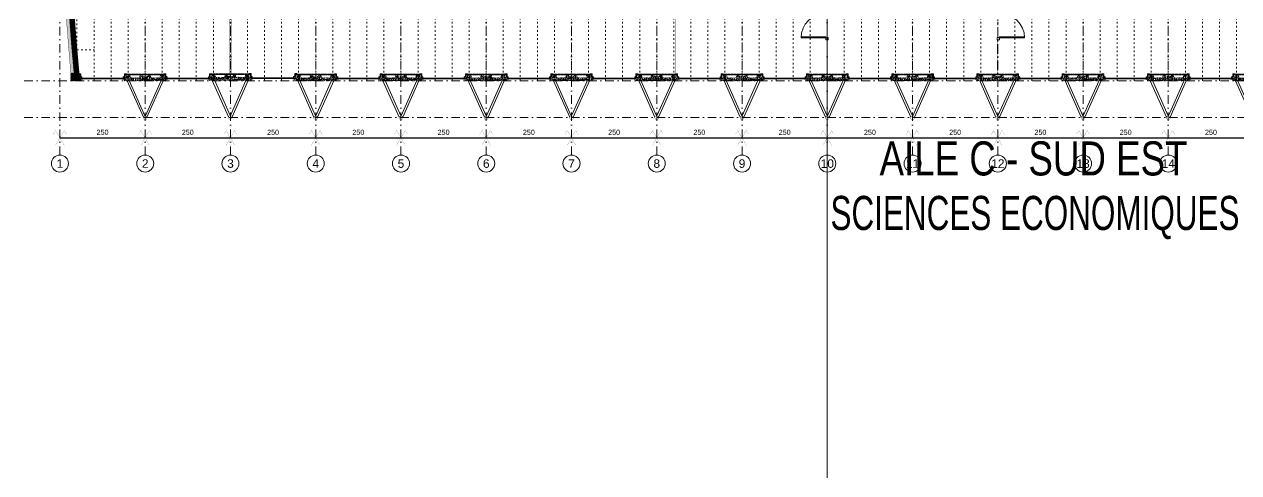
# Model space of a CAD drawing. Header units: millimetres. Extents: x 0 to 111176, y 95213 to 141729.
# Drawn here: x 50643 to 54204, y 105313 to 106629 of the extents above; entities that cross this region are included whole.
import ezdxf
from ezdxf.enums import TextEntityAlignment as Align

# ---------------------------------------------------------------- set-up
doc = ezdxf.new("R2010")
doc.units = ezdxf.units.MM
for name, pattern in [('ACAD_ISO03W100', [30, 12, -18]), ('CONTINU', [0]), ('TIRETPT2', [0.5, 0.25, -0.125, 0, -0.125])]:
    doc.linetypes.add(name, pattern=pattern)
doc.layers.get('Defpoints').update_dxf_attribs({"lineweight": 9})
doc.layers.add('CDP', color=7, linetype='Continuous', lineweight=9, true_color=0x364259)
doc.layers.add('STR_BOLLARD', color=7, linetype='Continuous', lineweight=9, true_color=0x1c1c1c)
doc.layers.add('Invisible', color=52, linetype='Continuous', lineweight=9, plot=False)
for name, color, linetype, lineweight in [('MEN_Ext', 115, 'Continuous', 9), ('MEN_Int_PCF', 177, 'Continuous', 9), ('NOM_Batiments', 7, 'Continuous', 9), ('STR_BOLLARD_Axes', 252, 'Continuous', 9), ('STR_BOLLARD_projeté', 251, 'Continuous', 9)]:
    doc.layers.add(name, color=color, linetype=linetype, lineweight=lineweight)
doc.styles.add('Arial', font='arial.ttf')
doc.styles.add('Arial-15', font='arial.ttf', dxfattribs={"height": 15})
doc.styles.add('Arial-20', font='arial.ttf', dxfattribs={"height": 20})
doc.dimstyles.new('Cote-15', dxfattribs={"dimtxt": 15, "dimasz": 15, "dimexe": 1.25, "dimexo": 0.625, "dimgap": 7.5, "dimtad": 1, "dimdec": 0, "dimrnd": 0.025, "dimtxsty": 'Arial-15', "dimblk": 'ARCHTICK', "dimcen": 2.5, "dimse1": 1, "dimse2": 1, "dimazin": 0, "dimtfac": 1, "dimtmove": 1, "dimatfit": 3, "dimfxl": 1, "dimarcsym": 0})

# ---------------------------------------------------------------- blocks, each defined once
blk = doc.blocks.new('PO7C')
blk.add_lwpolyline([(0.8499999999974079, 7.993833010863), (0.8500000000008185, 0.6999999993420261), (5.343281372915953e-11, 0.6999999993914798), (0, 0), (0.7000000000005002, -3.922195901395753e-11), (0.7000000000005002, 0.3999999993617394), (0.5499999995356575, 0.3999999993617394), (0.5500000000381533, 7.99999999936324, -0.4142135623537333), (7.849999999555166, 0.6999999993630581), (7.849999999575061, 0.3999999993617394), (7.699999999110219, 0.3999999993617394), (7.699999999110219, -3.922195901395753e-11), (8.399999999110719, 0), (8.399999999056718, 0.6999999993914798), (7.849999999555166, 0.6999999993630581)], format="xyb")
blk = doc.blocks.new('panneau+contreventement')
at = {"lineweight": 5}
h = blk.add_hatch(dxfattribs=at)
h.set_pattern_fill('AR-CONC', color=252, scale=0.04, angle=360, style=0)
h.set_pattern_definition([(49.99999999999994, (6.955815479159355e-08, 17.59999999470892), (7.287386759840159, -0.6375634215561317), [0.7619999999999998, -8.381999999999998]), (354.9999999999999, (6.955815479159355e-08, 17.59999999470892), (-1.409736856998765, 7.642273809561408), [0.6096, -6.7056233668]), (100.4514446999998, (0.6072803495580956, 17.54686985470835), (5.877649883614139, 7.004710076487798), [0.6476003520000001, -7.123609784]), (46.18419999999995, (6.955815479159355e-08, 19.63199999470817), (10.8431616356852, -1.681693117309098), [1.143, -12.573]), (96.63555760999995, (0.9035960695582617, 19.49185999470865), (9.49616536206013, 9.89704498390885), [0.9714009256, -10.6854243264]), (351.18415117, (6.955815479159355e-08, 19.63199999470817), (9.496165362599092, 9.897044983421296), [0.9143986827999999, -10.0583892768]), (20.99999999999999, (1.016000069557776, 19.12399999471018), (6.064575650765295, -4.090607927483512), [0.7619999999999999, -8.382]), (326, (1.016000069557776, 19.12399999471018), (2.472081133905891, 7.367518644892768), [0.6096, -6.7056]), (71.45144499999996, (1.521381373558143, 18.78311599870722), (8.53665677114865, 3.2769107554362), [0.647600352, -7.123597503999998]), (37.49999999999993, (6.955815479159355e-08, 17.59999999470892), (0.1235441300236765, 3.382201554926124), [0, -6.624319999999999, 0, -6.8072, 0, -6.731]), (7.499999999999964, (6.955815479159355e-08, 17.59999999470892), (2.672786500412234, 4.007222992724778), [0, -3.88112, 0, -6.47192, 0, -2.5654]), (327.4999999999998, (-2.265679930442275, 17.59999999470892), (5.423623806674856, -0.2291497597069439), [0, -2.54, 0, -7.9248, 0, -10.5156]), (317.4999999999999, (-3.281679930441896, 17.59999999470892), (5.925167255440723, 1.017059641333315), [0, -3.302, 0, -5.26288, 0, -7.4676])])
h.paths.add_polyline_path([(8.000000000007276, 16.62599197128293), (8.000000000007276, 12.62599197128293), (-8, 12.62599197128293), (-8, 16.62599197128293), (-15.27348650529757, 16.62599197128293), (-17.5, 9), (-42.54545454565005, 9), (-44.5, 17.59999999831052), (-55.5, 17.59999999831052), (-55.5, 10), (-62.5, 9), (-61.5, 0), (61.5, 0), (62.5, 9), (55.5, 10), (55.5, 17.59999999831052), (44.5, 17.59999999831052), (42.5, 9), (17.50000000000728, 9), (15.72651349470971, 16.62599197128293)])
at = {"layer": 'CDP'}
h = blk.add_hatch(dxfattribs=at)
h.set_pattern_fill('ANSI31', color=256, scale=5)
h.set_pattern_definition([(45, (0, 0), (-0.4419417382415922, 0.4419417382415922), [])])
h.paths.add_polyline_path([(-59, 17.59999999831052), (-59, 19.3999999983098), (58.99999999767169, 19.3999999983098), (58.99999999767169, 17.59999999831052)])
at = {"linetype": 'Continuous', "lineweight": 5, "const_width": 0.8799999952316284}
blk.add_lwpolyline([(8.000000000007276, 16.62599197128293), (8.000000000007276, 12.62599197128293), (-8, 12.62599197128293), (-8, 16.62599197128293), (-15.27348650529757, 16.62599197128293), (-17.5, 9), (-42.54545454565005, 9), (-44.5, 17.59999999831052), (-55.5, 17.59999999831052), (-55.5, 10), (-62.5, 9), (-61.5, 0), (61.5, 0), (62.5, 9), (55.5, 10), (55.5, 17.59999999831052), (44.5, 17.59999999831052), (42.5, 9), (17.50000000000728, 9), (15.72651349470971, 16.62599197128293)], close=True, dxfattribs=at)
for points in [[(-5.29915068641867, -107.0272467950708), (-52.79727948180198, 0.03446815508141299)], [(-0.5113040249361802, -103.0238181007117), (-46.75775930929467, 1.216600178464432)], [(0.5113040249361802, -103.0238181007117), (46.75775930929467, 1.216600178464432)], [(5.29915068641867, -107.0272467950708), (52.79727948180198, 0.03446815508141299)], [(52.79745963354026, 0), (46.20254036645974, 0)]]:
    blk.add_lwpolyline(points)
at = {"const_width": 0.8}
blk.add_lwpolyline([(4.886542232529791, -105.9757763550551, 128.1178204295244), (4.962955946750299, -106.1295426030811, 0.007805315424875689)], format="xyb", close=True, dxfattribs=at)
at = {"layer": 'CDP', "const_width": 0.2}
blk.add_lwpolyline([(-59, 17.59999999831052), (-59, 19.3999999983098), (58.99999999767169, 19.3999999983098), (58.99999999767169, 17.59999999831052), (-59, 17.59999999831052)], close=True, dxfattribs=at)
blk = doc.blocks.new('Demi-pignon')
h = blk.add_hatch()
h.set_pattern_fill('ANSI31', color=252, scale=10, angle=-89.99999999999999)
h.set_pattern_definition([(315, (15798.99354444985, 8695.125103045011), (0.8838834764831842, 0.8838834764831845), [])])
edge = h.paths.add_edge_path()
edge.add_line((-62.11281905308351, -628.6040347346297), (-62.11281905308533, -628.6397844067515))
edge.add_arc((6460.130552902065, -631.5314602852422), 6522.244012976076, 174.3610897732516, 179.9745975727593, ccw=False)
edge.add_line((-30.55167438650096, 9.336068274767058), (-25.09682034418438, 9.33606827476706))
edge.add_line((-25.09682034418438, 9.336068274767058), (-26.09682035706465, 18.39596526455807))
edge.add_line((-26.09682035706464, 18.39596526455807), (-56.09682035706464, 18.39596526455806))
edge.add_line((-56.09682035706464, 18.39596526455807), (-56.09682035706464, -3.604034735441928))
edge.add_line((-56.09682035706464, -3.604034735441928), (-46.1612564661973, -3.604034735441926))
edge.add_arc((6570.532482678151, -633.378937613089), 6646.59705909171, 174.5629839039005, 179.9588388157768)
edge.add_line((-76.06286127269595, -628.6040347354392), (-62.11281905308351, -628.6040347346297))
edge = h.paths.add_edge_path()
edge.add_line((-62.11281905308533, -1378.603889387461), (-76.06286127269595, -1378.603889387462))
edge.add_line((-76.06286127269595, -1378.603889387462), (-76.06286127269595, -1378.604034735442))
edge.add_arc((6708.070396473591, -1367.32589486679), 6784.142632293206, 180.095250077703, 185.381612910002)
edge.add_line((-46.16850938189964, -2003.602609768547), (-56.09682035706464, -2003.602609768551))
edge.add_line((-56.09682035706464, -2003.602609768551), (-56.09682035706464, -2025.602609768551))
edge.add_line((-56.09682035706464, -2025.602609768551), (-26.09682035706464, -2025.602609768551))
edge.add_line((-26.09682035706464, -2025.602609768551), (-25.09682029086435, -2017.072288127002))
edge.add_line((-25.09682029086434, -2017.072288127002), (-30.55167438649914, -2017.072288121869))
edge.add_arc((6680.307085616831, -1365.322901724218), 6742.43298516071, 180.1128603521102, 185.54709096399, ccw=False)
edge.add_line((-62.11281905308533, -1378.604034735439), (-62.11281905308533, -1378.603889387461))
at = {"lineweight": 5}
h = blk.add_hatch(dxfattribs=at)
h.set_pattern_fill('AR-CONC', color=252, scale=0.8, angle=270, style=0)
h.set_pattern_definition([(319.9999999999999, (15798.99354444985, 8695.125103045011), (-0.5020170798607612, -5.738081460806028), [0.5999999999999999, -6.599999999999999]), (265, (15798.99354444985, 8695.125103045011), (6.017537069600095, 1.110010668904), [0.48, -5.28]), (10.45144446000004, (15798.95170969785, 8694.64692959701), (5.515519927749036, -4.628070773816897), [0.5099215359999998, -5.609136895999998]), (316.1842, (15800.59354444985, 8695.125103045011), (-1.324154246344612, -8.53793064537258), [0.8999999999999995, -9.899999999999991]), (6.635635489999939, (15800.48319799385, 8694.413609085012), (7.792948806196404, -7.477295565393828), [0.764882736, -8.413710079999998]), (261.18416399, (15800.59354444985, 8695.125103045011), (7.792948802159922, -7.477295560438185), [0.7200000000000001, -7.920000008]), (291, (15800.19354444985, 8694.325103045012), (-3.220951125322711, -4.775256416947694), [0.6000000000000001, -6.600000000000001]), (236, (15800.19354444985, 8694.325103045012), (5.801200360374824, -1.946522655372654), [0.4799999999999999, -5.279999999999999]), (341.4514447400001, (15799.92513185785, 8693.92716501301), (2.58024922245083, -6.721779013839769), [0.5099215199999995, -5.609136895999995]), (307.5000000000001, (15798.99354444985, 8695.125103045011), (2.663150830650492, -0.09727884253832542), [0, -5.215999999999998, 0, -5.359999999999999, 0, -5.299999999999999]), (277.5, (15798.99354444985, 8695.125103045011), (3.155293695058882, -2.104556299537189), [0, -3.056, 0, -5.096, 0, -2.02]), (237.5, (15798.99354444985, 8696.90910304501), (-0.1804389738750382, -4.270579489379272), [0, -2, 0, -6.24, 0, -8.28]), (227.5, (15798.99354444985, 8697.70910304501), (0.8008398586585418, -4.66548935473909), [0, -2.6, 0, -4.143999999999999, 0, -5.879999999999999])])
edge = h.paths.add_edge_path()
edge.add_line((-76.06286127269595, -1378.603889387463), (-87.91185925913305, -1378.603889387463))
edge.add_line((-87.91185925913305, -1378.603889387463), (-87.91185922620207, -1378.604034735437))
edge.add_arc((7151.601345845076, -1323.391610826606), 7239.723741839555, 180.4369599787104, 185.3911985980951)
edge.add_line((-56.09682035706464, -2003.602609768551), (-46.16850938190146, -2003.602609768551))
edge.add_line((-46.16850938190146, -2003.602609768551), (-46.69343407983251, -1993.522203397642))
edge.add_arc((6508.957447730241, -1372.253895764869), 6585.023370820035, 180.0552520770599, 185.4136591410669, ccw=False)
edge.add_line((-76.06286127269595, -1378.604034735442), (-76.06286127269595, -1378.603889387463))
edge = h.paths.add_edge_path()
edge.add_line((-88.08178190969011, -628.6040347354419), (-76.06286127269595, -628.6040347354392))
edge.add_arc((6610.991568460195, -635.3146041633081), 6687.057796815601, 174.5793199602518, 179.9425027594255, ccw=False)
edge.add_line((-46.1612564661973, -3.604034735441928), (-56.09682035706464, -3.604034735438292))
edge.add_arc((7086.253441552688, -682.4389425839627), 7174.537204302172, 174.5707099585921, 179.5700709511673)
at = {"ltscale": 50, "const_width": 1}
for points in [[(-76.06286127269414, -628.6040347347607, -0.02354820973222907), (-46.1612564661973, -3.604034735441928), (-56.09682035706464, -3.604034735441928), (-56.09682035706464, 18.39596526455807), (-44.36470020732668, 18.39596526455807), (-26.09682035706464, 18.39596526455807), (-25.09682034418438, 9.336068274767058), (-30.55167438649914, 9.336068274767058, 0.02449707664726791), (-62.11280310527945, -628.604034734627), (-76.06284718028473, -628.590006370303)], [(-76.06286127269595, -1378.604034735442), (-62.11281905308533, -1378.603889387462), (-62.11281905308533, -1378.604034735442, 0.02371574882550749), (-30.55167438649914, -2017.072288121869), (-25.09682029086434, -2017.072288127002), (-26.09682035706464, -2025.602609768551), (-45.66204694910448, -2025.602609768551), (-56.09682035706464, -2025.602609768551), (-56.09682035706464, -2003.602609768551), (-46.16850938189782, -2003.602609768551, -0.02307020082949891)]]:
    blk.add_lwpolyline(points, format="xyb", close=True, dxfattribs=at)
at = {"const_width": 1}
for points in [[(-76.06286127269414, -628.6040347347625, -0.02340557217348866), (-46.1612564661973, -3.604034735441928), (-56.09682035706464, -3.604034735441928, 0.02181728809893834), (-88.08178190969011, -628.6040347354419), (-76.06286127269777, -628.6040347349372)], [(-76.06286127269595, -1378.604034735442), (-87.91185925913305, -1378.603889387463), (-87.91185922620207, -1378.604034735442, 0.02162031173250202), (-56.09682035706464, -2003.602609768551), (-46.16850938190146, -2003.602609768551), (-46.69343407983069, -1993.522203397645, -0.02338472269243292)]]:
    blk.add_lwpolyline(points, format="xyb", close=True, dxfattribs=at)
blk = doc.blocks.new('Fenetres Ext')
for points in [[(14.09999999846332, 3.400000005214679), (14.09999999846332, 4.400000005214679), (18.09999999846332, 4.400000005214679), (18.09999999846332, 3.400000005214679)], [(14.09999999846332, 1.400000005214679), (139.0999999735504, 1.400000005214679), (139.0999999735504, 3.400000005214679), (14.09999999846332, 3.400000005214679), (14.09999999846332, 1.400000005214679)], [(14.09999999846332, -2.599999994785321), (16.09999999846332, -2.599999994785321), (16.09999999846332, 1.400000005214679), (14.09999999846332, 1.400000005214679)], [(139.0999999735504, 3.400000005214679), (139.0999999735504, 4.400000005214679), (135.0999999735504, 4.400000005214679), (135.0999999735504, 3.400000005214679)], [(139.0999999735504, -2.599999994785321), (137.0999999735504, -2.599999994785321), (137.0999999735504, 1.400000005214679), (139.0999999735504, 1.400000005214679)], [(6.599999998463318, -10.59999999478532), (10.59999999846332, -10.59999999478532), (10.59999999846332, -3.599999994785321), (11.59999999846332, -3.599999994785321), (11.59999999846332, -4.585936534454959), (12.59999999972251, -4.585936534454959), (12.59999999846332, -11.59999999478532), (6.599999998463318, -11.59999999478532)], [(10.59999999846332, -3.599999994785321), (14.09999999846332, -3.599999994785321), (14.09999999846332, -2.599999994785321), (10.59999999846332, -2.599999994785321), (10.59999999846332, -3.599999994785321)], [(142.5999999735504, -3.599999994785321), (139.0999999735504, -3.599999994785321), (139.0999999735504, -2.599999994785321), (142.5999999735504, -2.599999994785321), (142.5999999735504, -3.599999994785321)], [(146.5999999735504, -10.59999999478532), (142.5999999735504, -10.59999999478532), (142.5999999735504, -3.599999994785321), (141.5999999735504, -3.599999994785321), (141.5999999735504, -4.585936534454959), (140.5999999722912, -4.585936534454959), (140.5999999735504, -11.59999999478532), (146.5999999735504, -11.59999999478532)]]:
    blk.add_lwpolyline(points, close=True)
blk.add_lwpolyline([(14.09999999846332, 2.400000005214679), (139.0999999735504, 2.400000005214679)])
blk = doc.blocks.new('Axe-construction')
at = {"const_width": 0.4}
for points in [[(-18.71420953128381, 10.80465391055782), (-12.47613968752262, 21.60930782111564), (12.47613968752262, -21.60930782111564)], [(18.71420953128381, 10.80465391055782), (12.47613968752262, 21.60930782111564), (-12.47613968752262, -21.60930782111564)]]:
    blk.add_lwpolyline(points, dxfattribs=at)
blk = doc.blocks.new('n°-axe')
at = {"layer": 'STR_BOLLARD_Axes', "linetype": 'CONTINU', "ltscale": 60}
blk.add_circle((0, -25), 25, dxfattribs=at)
at = {"layer": 'STR_BOLLARD_Axes', "style": 'Arial-20'}
blk.add_attdef('AXE', text='', height=25, dxfattribs=at).set_placement((0, -25), align=Align.MIDDLE_CENTER)
blk = doc.blocks.new('*D483')
at = {"layer": 'Defpoints', "color": 0, "transparency": 16777216}
for p in [(53997.64476021854, 106295.866216139), (54247.64476017318, 106295.8645566698), (54247.64476015843, 106295.8632946654)]:
    blk.add_point(p, dxfattribs=at)
at = {"layer": 'STR_BOLLARD_Axes', "color": 0, "lineweight": -2, "transparency": 16777216}
blk.add_line((53997.64476023328, 106295.8674781434), (54247.64476017318, 106295.8645566698), dxfattribs=at)
at = {"layer": 'STR_BOLLARD_Axes', "color": 0, "lineweight": 5, "transparency": 16777216, "insert": (54122.64484970075, 106312.0887508234), "char_height": 15, "attachment_point": 5, "rotation": 359.99933044756784, "style": 'Arial-15'}
blk.add_mtext('250', dxfattribs=at)
blk = doc.blocks.new('_None')
blk = doc.blocks.new('*D484')
at = {"layer": 'Defpoints', "color": 0, "transparency": 16777216}
for p in [(53747.64476032437, 106295.8713595173), (53997.64476027899, 106295.8697000481), (53997.64476026424, 106295.8684380436)]:
    blk.add_point(p, dxfattribs=at)
at = {"layer": 'STR_BOLLARD_Axes', "color": 0, "lineweight": -2, "transparency": 16777216}
blk.add_line((53747.64476033911, 106295.8726215218), (53997.64476027899, 106295.8697000481), dxfattribs=at)
at = {"layer": 'STR_BOLLARD_Axes', "color": 0, "lineweight": 5, "transparency": 16777216, "insert": (53872.64484980661, 106312.0938942016), "char_height": 15, "attachment_point": 5, "rotation": 359.9993304475612, "style": 'Arial-15'}
blk.add_mtext('250', dxfattribs=at)
blk = doc.blocks.new('*D485')
at = {"layer": 'Defpoints', "color": 0, "transparency": 16777216}
for p in [(53497.64476043017, 106295.8765028955), (53747.64476038481, 106295.8748434264), (53747.64476037007, 106295.8735814219)]:
    blk.add_point(p, dxfattribs=at)
at = {"layer": 'STR_BOLLARD_Axes', "color": 0, "lineweight": -2, "transparency": 16777216}
blk.add_line((53497.64476044492, 106295.8777649), (53747.64476038481, 106295.8748434264), dxfattribs=at)
at = {"layer": 'STR_BOLLARD_Axes', "color": 0, "lineweight": 5, "transparency": 16777216, "insert": (53622.64484991242, 106312.0990375799), "char_height": 15, "attachment_point": 5, "rotation": 359.99933044756784, "style": 'Arial-15'}
blk.add_mtext('250', dxfattribs=at)
blk = doc.blocks.new('*D486')
at = {"layer": 'Defpoints', "color": 0, "transparency": 16777216}
for p in [(53247.64476053599, 106295.8816462738), (53497.64476049064, 106295.8799868047), (53497.64476047589, 106295.8787248001)]:
    blk.add_point(p, dxfattribs=at)
at = {"layer": 'STR_BOLLARD_Axes', "color": 0, "lineweight": -2, "transparency": 16777216}
blk.add_line((53247.64476055074, 106295.8829082783), (53497.64476049064, 106295.8799868047), dxfattribs=at)
at = {"layer": 'STR_BOLLARD_Axes', "color": 0, "lineweight": 5, "transparency": 16777216, "insert": (53372.64485001819, 106312.1041809582), "char_height": 15, "attachment_point": 5, "rotation": 359.9993304475612, "style": 'Arial-15'}
blk.add_mtext('250', dxfattribs=at)
blk = doc.blocks.new('*D487')
at = {"layer": 'Defpoints', "color": 0, "transparency": 16777216}
for p in [(52997.64476064181, 106295.8867896521), (53247.64476059645, 106295.885130183), (53247.6447605817, 106295.8838681784)]:
    blk.add_point(p, dxfattribs=at)
at = {"layer": 'STR_BOLLARD_Axes', "color": 0, "lineweight": -2, "transparency": 16777216}
blk.add_line((52997.64476065656, 106295.8880516566), (53247.64476059645, 106295.885130183), dxfattribs=at)
at = {"layer": 'STR_BOLLARD_Axes', "color": 0, "lineweight": 5, "transparency": 16777216, "insert": (53122.64485012404, 106312.1093243364), "char_height": 15, "attachment_point": 5, "rotation": 359.99933044756455, "style": 'Arial-15'}
blk.add_mtext('250', dxfattribs=at)
blk = doc.blocks.new('*D488')
at = {"layer": 'Defpoints', "color": 0, "transparency": 16777216}
for p in [(52747.6447607364, 106295.8919330496), (52997.64476069104, 106295.8902735806), (52997.6447606763, 106295.889011576)]:
    blk.add_point(p, dxfattribs=at)
at = {"layer": 'STR_BOLLARD_Axes', "color": 0, "lineweight": -2, "transparency": 16777216}
blk.add_line((52747.64476075115, 106295.8931950542), (52997.64476069104, 106295.8902735806), dxfattribs=at)
at = {"layer": 'STR_BOLLARD_Axes', "color": 0, "lineweight": 5, "transparency": 16777216, "insert": (52872.64485021864, 106312.114467734), "char_height": 15, "attachment_point": 5, "rotation": 359.9993304475612, "style": 'Arial-15'}
blk.add_mtext('250', dxfattribs=at)
blk = doc.blocks.new('*D489')
at = {"layer": 'Defpoints', "color": 0, "transparency": 16777216}
for p in [(52497.64476084222, 106295.8970764279), (52747.64476079687, 106295.8954169588), (52747.64476078212, 106295.8941549543)]:
    blk.add_point(p, dxfattribs=at)
at = {"layer": 'STR_BOLLARD_Axes', "color": 0, "lineweight": -2, "transparency": 16777216}
blk.add_line((52497.64476085697, 106295.8983384324), (52747.64476079687, 106295.8954169588), dxfattribs=at)
at = {"layer": 'STR_BOLLARD_Axes', "color": 0, "lineweight": 5, "transparency": 16777216, "insert": (52622.64485032446, 106312.1196111122), "char_height": 15, "attachment_point": 5, "rotation": 359.99933044756455, "style": 'Arial-15'}
blk.add_mtext('250', dxfattribs=at)
blk = doc.blocks.new('*D490')
at = {"layer": 'Defpoints', "color": 0, "transparency": 16777216}
for p in [(52247.64476094804, 106295.9022198062), (52497.64476090268, 106295.9005603371), (52497.64476088793, 106295.8992983325)]:
    blk.add_point(p, dxfattribs=at)
at = {"layer": 'STR_BOLLARD_Axes', "color": 0, "lineweight": -2, "transparency": 16777216}
blk.add_line((52247.64476096279, 106295.9034818107), (52497.64476090268, 106295.9005603371), dxfattribs=at)
at = {"layer": 'STR_BOLLARD_Axes', "color": 0, "lineweight": 5, "transparency": 16777216, "insert": (52372.64485043027, 106312.1247544905), "char_height": 15, "attachment_point": 5, "rotation": 359.99933044756455, "style": 'Arial-15'}
blk.add_mtext('250', dxfattribs=at)
blk = doc.blocks.new('*D491')
at = {"layer": 'Defpoints', "color": 0, "transparency": 16777216}
for p in [(51997.64476105387, 106295.9073631845), (52247.64476100849, 106295.9057037154), (52247.64476099375, 106295.9044417108)]:
    blk.add_point(p, dxfattribs=at)
at = {"layer": 'STR_BOLLARD_Axes', "color": 0, "lineweight": -2, "transparency": 16777216}
blk.add_line((51997.64476106862, 106295.908625189), (52247.64476100849, 106295.9057037154), dxfattribs=at)
at = {"layer": 'STR_BOLLARD_Axes', "color": 0, "lineweight": 5, "transparency": 16777216, "insert": (52122.64485053608, 106312.1298978687), "char_height": 15, "attachment_point": 5, "rotation": 359.9993304475612, "style": 'Arial-15'}
blk.add_mtext('250', dxfattribs=at)
blk = doc.blocks.new('*D492')
at = {"layer": 'Defpoints', "color": 0, "transparency": 16777216}
for p in [(51747.64476115968, 106295.9125065627), (51997.64476111432, 106295.9108470935), (51997.64476109957, 106295.9095850891)]:
    blk.add_point(p, dxfattribs=at)
at = {"layer": 'STR_BOLLARD_Axes', "color": 0, "lineweight": -2, "transparency": 16777216}
blk.add_line((51747.64476117443, 106295.9137685671), (51997.64476111432, 106295.9108470935), dxfattribs=at)
at = {"layer": 'STR_BOLLARD_Axes', "color": 0, "lineweight": 5, "transparency": 16777216, "insert": (51872.64485064192, 106312.135041247), "char_height": 15, "attachment_point": 5, "rotation": 359.99933044756784, "style": 'Arial-15'}
blk.add_mtext('250', dxfattribs=at)
blk = doc.blocks.new('*D493')
at = {"layer": 'Defpoints', "color": 0, "transparency": 16777216}
for p in [(51497.64476126549, 106295.917649941), (51747.64476122014, 106295.9159904719), (51747.64476120539, 106295.9147284673)]:
    blk.add_point(p, dxfattribs=at)
at = {"layer": 'STR_BOLLARD_Axes', "color": 0, "lineweight": -2, "transparency": 16777216}
blk.add_line((51497.64476128024, 106295.9189119455), (51747.64476122014, 106295.9159904719), dxfattribs=at)
at = {"layer": 'STR_BOLLARD_Axes', "color": 0, "lineweight": 5, "transparency": 16777216, "insert": (51622.64485074773, 106312.1401846253), "char_height": 15, "attachment_point": 5, "rotation": 359.9993304475612, "style": 'Arial-15'}
blk.add_mtext('250', dxfattribs=at)
blk = doc.blocks.new('*D494')
at = {"layer": 'Defpoints', "color": 0, "transparency": 16777216}
for p in [(51247.64476137131, 106295.9227933192), (51497.64476132595, 106295.9211338501), (51497.6447613112, 106295.9198718456)]:
    blk.add_point(p, dxfattribs=at)
at = {"layer": 'STR_BOLLARD_Axes', "color": 0, "lineweight": -2, "transparency": 16777216}
blk.add_line((51247.64476138606, 106295.9240553237), (51497.64476132595, 106295.9211338501), dxfattribs=at)
at = {"layer": 'STR_BOLLARD_Axes', "color": 0, "lineweight": 5, "transparency": 16777216, "insert": (51372.64485085353, 106312.1453280036), "char_height": 15, "attachment_point": 5, "rotation": 359.99933044756784, "style": 'Arial-15'}
blk.add_mtext('250', dxfattribs=at)
blk = doc.blocks.new('*D495')
at = {"layer": 'Defpoints', "color": 0, "transparency": 16777216}
for p in [(50997.64476147714, 106295.9279366975), (51247.64476143177, 106295.9262772284), (51247.64476141702, 106295.9250152239)]:
    blk.add_point(p, dxfattribs=at)
at = {"layer": 'STR_BOLLARD_Axes', "color": 0, "lineweight": -2, "transparency": 16777216}
blk.add_line((50997.64476149189, 106295.929198702), (51247.64476143177, 106295.9262772284), dxfattribs=at)
at = {"layer": 'STR_BOLLARD_Axes', "color": 0, "lineweight": 5, "transparency": 16777216, "insert": (51122.64485095935, 106312.1504713818), "char_height": 15, "attachment_point": 5, "rotation": 359.9993304475612, "style": 'Arial-15'}
blk.add_mtext('250', dxfattribs=at)
blk = doc.blocks.new('*D496')
at = {"layer": 'Defpoints', "color": 0, "transparency": 16777216}
for p in [(50747.64476158295, 106295.9330800757), (50997.64476153759, 106295.9314206067), (50997.64476152285, 106295.9301586021)]:
    blk.add_point(p, dxfattribs=at)
at = {"layer": 'STR_BOLLARD_Axes', "color": 0, "lineweight": -2, "transparency": 16777216}
blk.add_line((50747.6447615977, 106295.9343420803), (50997.64476153759, 106295.9314206067), dxfattribs=at)
at = {"layer": 'STR_BOLLARD_Axes', "color": 0, "lineweight": 5, "transparency": 16777216, "insert": (50872.64485106518, 106312.1556147602), "char_height": 15, "attachment_point": 5, "rotation": 359.99933044756784, "style": 'Arial-15'}
blk.add_mtext('250', dxfattribs=at)

msp = doc.modelspace()

# ---------------------------------------------------------------- linework, layer by layer
at = {"layer": 'CDP', "const_width": 0.5}
for points in [[(52553.75189004372, 107979.9496513983), (52553.75189006328, 106482.1937405931)], [(52560.75189004372, 107979.9496513984), (52560.75189006328, 106482.1937405933)], [(51243.75189018808, 107107.0533984687), (51243.7518903152, 106482.1937405951)], [(51250.75189018109, 106482.1937405988), (51250.75189047865, 107107.0533984725)], [(51743.75189010333, 107107.0533984109), (51743.75189010519, 106482.1937406026)], [(51750.75189011078, 107107.0533984788), (51750.75189006514, 106482.1937405988)], [(52993.75188998505, 106583.4529944915), (52993.75188998179, 106482.1937406047)], [(53000.75188998365, 106583.4529944945), (53000.75188998039, 106482.1937406041)], [(53495.99818586744, 106583.4675065122), (53495.99818586301, 106482.1937406112)], [(53502.99818586767, 106583.4675065118), (53502.99818586301, 106482.1937406109)]]:
    msp.add_lwpolyline(points, dxfattribs=at)
at = {"layer": 'Invisible'}
msp.add_lwpolyline([(52997.70920685258, 95213.16528705508), (52997.70920685258, 141729.3704232902)], dxfattribs=at)
at = {"layer": 'STR_BOLLARD_Axes', "linetype": 'TIRETPT2', "ltscale": 100}
for points in [[(50747.64372446974, 106245.5229628994), (50747.69350973534, 108665.3948353118)], [(50997.64372436392, 106245.5178195211), (50997.69350962953, 108665.3896919335)], [(51247.6437242581, 106245.5126761428), (51247.69350952371, 108665.3845485552)], [(51497.64372415229, 106245.5075327646), (51497.69350941789, 108665.379405177)], [(51747.64372404647, 106245.5023893863), (51747.69350931207, 108665.3742617987)], [(51997.64372394065, 106245.497246008), (51997.69350920626, 108665.3691184204)], [(52247.64372383483, 106245.4921026298), (52247.69350910043, 108665.3639750422)], [(52497.64372372902, 106245.4869592515), (52497.69350899462, 108665.3588316639)], [(52747.6437236232, 106245.4818158732), (52747.6935088888, 108665.3536882856)], [(52997.74043303746, 106245.4715290974), (52997.79021830307, 108665.3434015098)], [(53247.64372342279, 106245.4715290974), (53247.69350868839, 108665.3434015098)], [(53497.64372331697, 106245.4663857191), (53497.69350858257, 108665.3382581315)], [(53747.64372321115, 106245.4612423409), (53747.69350847675, 108665.3331147532)], [(53997.64372310533, 106245.4560989626), (53997.69350837093, 108665.327971375)], [(50643.2040990572, 106463.3827582314), (58888.09466832739, 106463.3863577675)], [(50643.2041462076, 106355.3827582314), (58888.09466832739, 106355.3863577675)]]:
    msp.add_lwpolyline(points, dxfattribs=at)
at = {"layer": 'STR_BOLLARD_projeté', "color": 252, "linetype": 'ACAD_ISO03W100', "lineweight": 5, "ltscale": 0.4}
for points in [[(50847.65188945136, 106463.3827582314), (50847.65188945136, 108507.3862276246)], [(50897.65188945136, 106463.3827582314), (50897.65188945136, 108507.3862057957)], [(50947.65188945136, 106463.3827582314), (50947.65188945136, 108507.3861839668)], [(50997.65188945136, 106463.3827582314), (50997.65188945136, 108507.386162138)], [(51047.65188945136, 106463.3827582314), (51047.65188945136, 108507.3861403091)], [(51097.65188945136, 106463.3827582314), (51097.65188945136, 108507.3861184802)], [(51147.65188945136, 106463.3827582314), (51147.65188945136, 108507.3860966513)], [(51197.65188945136, 106463.3827582314), (51197.65188945136, 108507.3860748224)], [(51247.65188945136, 106463.3827582314), (51247.65188945136, 108507.3860529935)], [(51297.65188945136, 106463.3827582314), (51297.65188945136, 108507.3860311646)], [(51347.65188945136, 106463.3827582314), (51347.65188945136, 108507.3860093357)], [(51397.65188945136, 106463.3827582314), (51397.65188945136, 108507.3859875068)], [(51447.65188945136, 106463.3827582314), (51447.65188945136, 108507.3859656779)], [(51497.65188945136, 106463.3827582314), (51497.65188945136, 108507.385943849)], [(51547.65188945136, 106463.3827582314), (51547.65188945136, 108507.3859220202)], [(51597.65188945136, 106463.3827582314), (51597.65188945136, 108507.3859001913)], [(51647.65188945136, 106463.3827582314), (51647.65188945136, 108507.3858783624)], [(51697.65188945136, 106463.3827582314), (51697.65188945136, 108507.3858565335)], [(51747.65188945129, 106463.3827582314), (51747.65188945129, 108507.3858347046)], [(51797.65188945129, 106463.3827582314), (51797.65188945129, 108507.3858128757)], [(51847.65188945129, 106463.3827582314), (51847.65188945129, 108507.3857910468)], [(51897.65188945129, 106463.3827582314), (51897.65188945129, 108507.3857692179)], [(51947.65188945129, 106463.3827582314), (51947.65188945129, 108507.3857473891)], [(51997.65188945129, 106463.3827582314), (51997.65188945129, 108507.3857255602)], [(52047.65188945129, 106463.3827582314), (52047.65188945129, 108507.3857037313)], [(52097.65188945129, 106463.3827582314), (52097.65188945129, 108507.3856819024)], [(52147.65188945129, 106463.3827582314), (52147.65188945129, 108507.3856600735)], [(52197.65188945129, 106463.3827582314), (52197.65188945129, 108507.3856382446)], [(52247.65188945129, 106463.3827582314), (52247.65188945129, 108507.3856164157)], [(52297.65188945129, 106463.3827582314), (52297.65188945129, 108507.3855945868)], [(52347.65188945129, 106463.3827582314), (52347.65188945129, 108507.3855727579)], [(52397.65188945129, 106463.3827582314), (52397.65188945129, 108507.385550929)], [(52447.65188945129, 106463.3827582314), (52447.65188945129, 108507.3855291002)], [(52497.65188945129, 106463.3827582314), (52497.65188945129, 108507.3855072713)], [(52547.65188945129, 106463.3827582314), (52547.65188945129, 108507.3854854424)], [(52597.65188945129, 106463.3827582314), (52597.65188945129, 108507.3854636135)], [(52647.65188945129, 106463.3827582314), (52647.65188945129, 108507.3854417846)], [(52697.65188945129, 106463.3827582314), (52697.65188945129, 108507.3854199557)], [(52747.65188945129, 106463.3827582314), (52747.65188945129, 108507.3853981268)], [(52797.65188945129, 106463.3827582314), (52797.65188945129, 108507.3853762979)], [(52897.65188945129, 106463.3827582314), (52897.65188945129, 108507.3853326401)], [(52947.65188945129, 106463.3827582314), (52947.65188945129, 108507.3853108113)], [(52997.65188945129, 106463.3827582314), (52997.65188945129, 108507.3852889824)], [(53047.65188945129, 106463.3827582314), (53047.65188945129, 108507.3852671535)], [(53097.65188945129, 106463.3827582314), (53097.65188945129, 108507.3852453246)], [(53147.65188945129, 106463.3827582314), (53147.65188945129, 108507.3852234957)], [(53197.65188945129, 106463.3827582314), (53197.65188945129, 108507.3852016668)], [(53247.65188945129, 106463.3827582314), (53247.65188945129, 108507.3851798379)], [(53297.65188945129, 106463.3827582314), (53297.65188945129, 108507.385158009)], [(53347.65188945129, 106463.3827582314), (53347.65188945129, 108507.3851361801)], [(53397.65188945129, 106463.3827582314), (53397.65188945129, 108507.3851143513)], [(53447.65188945129, 106463.3827582314), (53447.65188945129, 108507.3850925224)], [(53547.65188972286, 106463.3827582314), (53547.65188972286, 108507.3850488646)], [(53597.65188972286, 106463.3827582314), (53597.65188972286, 108507.3850270357)], [(53647.65188972286, 106463.3827582314), (53647.65188972286, 108507.3850052068)], [(53697.65188972286, 106463.3827582314), (53697.65188972286, 108507.3849833779)], [(53747.65188972286, 106463.3827582314), (53747.65188972286, 108507.384961549)], [(53797.65188972286, 106463.3827582314), (53797.65188972286, 108507.3849397201)], [(53847.65188972286, 106463.3827582314), (53847.65188972286, 108507.3849178912)], [(53897.65188972286, 106463.3827582314), (53897.65188972286, 108507.3848960623)], [(53947.65188972286, 106463.3827582314), (53947.65188972286, 108507.3848742335)], [(53997.65188972286, 106463.3827582314), (53997.65188972286, 108507.3848524046)], [(54047.65188972286, 106463.3827582314), (54047.65188972286, 108507.3848305757)], [(54097.65188972286, 106463.3827582314), (54097.65188972286, 108507.3848087468)], [(54147.65188972286, 106463.3827582314), (54147.65188972286, 108507.3847869179)], [(54197.65188972286, 106463.3827582314), (54197.65188972286, 108507.384765089)], [(52847.65188945129, 106463.3827582314), (52847.65188945129, 108489.318153741)], [(53497.65188972286, 106482.2901514453), (53497.65188972286, 108489.2791454891)], [(50797.65188945136, 106554.5261837213), (50797.65188945136, 108400.9933828488)], [(50797.65188945136, 106554.5261837213), (50847.65188945136, 106554.5261837213)]]:
    msp.add_lwpolyline(points, dxfattribs=at)

# ---------------------------------------------------------------- block references
at = {"layer": 'CDP', "extrusion": (0, 0, -1), "xscale": 10, "yscale": 10, "zscale": 10, "rotation": 90}
msp.add_blockref('PO7C', (-53495.99818881915, 106583.4529944939), dxfattribs=at)
at = {"layer": 'MEN_Ext', "xscale": -1, "rotation": 180}
for p in [(50796.05188948083, 106472.1827582308), (51046.05188945289, 106472.1827582349), (51295.65189018414, 106473.3937406193), (51546.05188940749, 106472.1827582408), (51796.0518893877, 106472.1827582381), (52046.05188935557, 106472.1827580957), (52296.05188933223, 106472.1827582381), (52546.05188931157, 106472.1827582408), (52796.05188928432, 106472.1827582401), (53046.05188926104, 106472.1827582349), (53296.05188924661, 106472.182758244), (53546.05188921028, 106472.182758236), (53796.05188919212, 106472.1827582426), (54046.05188916512, 106472.1827582419)]:
    msp.add_blockref('Fenetres Ext', p, dxfattribs=at)
at = {"layer": 'MEN_Int_PCF', "xscale": 10, "yscale": 10, "zscale": 10, "rotation": 90.00000002801441}
msp.add_blockref('PO7C', (53000.75189289072, 106583.4529944945), dxfattribs=at)
at = {"layer": 'STR_BOLLARD', "xscale": -1, "rotation": 180}
msp.add_blockref('Demi-pignon', (50835.58881575643, 106481.7787960935), dxfattribs=at)
at = {"layer": 'STR_BOLLARD', "xscale": -1}
for p in [(50997.65188945136, 106463.3827582314), (51247.25189017283, 106464.5937406132), (51497.6518893985, 106463.3827582366), (51747.65188937353, 106463.3827582353), (51997.65188935403, 106463.3827580921), (52247.65188933069, 106463.3827582923), (52497.65188929693, 106463.3827582328), (52747.65188926893, 106463.3827582369), (52997.65188924402, 106463.3827582381), (53247.65188921911, 106463.3827582368), (53497.65188920002, 106463.3827581256), (53747.65188922179, 106463.3827582424), (53997.65188919687, 106463.3827582435), (54247.6518891719, 106463.3827582423)]:
    msp.add_blockref('panneau+contreventement', p, dxfattribs=at)
at = {"layer": 'STR_BOLLARD_Axes', "linetype": 'CONTINU', "ltscale": 60, "rotation": 0.1193758766297107}
for p in [(50747.64476159769, 106295.9343420803), (50997.64476149187, 106295.929198702), (51247.64476138606, 106295.9240553237), (51497.64476128024, 106295.9189119455), (51747.64476117442, 106295.9137685672), (51997.6447610686, 106295.9086251889), (52247.64476096279, 106295.9034818107), (52497.64476085697, 106295.8983384324), (52747.64476075115, 106295.8931950541), (52997.64476065656, 106295.8880516565), (53247.64476055073, 106295.8829082783), (53497.64476044492, 106295.8777649), (53747.6447603391, 106295.8726215218), (53997.64476023328, 106295.8674781435)]:
    msp.add_blockref('Axe-construction', p, dxfattribs=at)
at = {"layer": 'STR_BOLLARD_Axes', "rotation": 0.1194823544387405}
for p, values in [((50747.69637278185, 106245.5230172532), {'AXE': '1'}), ((50997.69637267604, 106245.5178738749), {'AXE': '2'}), ((51247.69637257022, 106245.5127304966), {'AXE': '3'}), ((51497.6963724644, 106245.5075871184), {'AXE': '4'}), ((51747.69637235858, 106245.5024437401), {'AXE': '5'}), ((51997.69637225277, 106245.4973003618), {'AXE': '6'}), ((52247.69637214695, 106245.4921569836), {'AXE': '7'}), ((52497.69637204113, 106245.4870136053), {'AXE': '8'}), ((52747.69637193531, 106245.481870227), {'AXE': '9'}), ((52997.69637184072, 106245.4767268295), {'AXE': '10'}), ((53247.6963717349, 106245.4715834512), {'AXE': '11'}), ((53497.69637162908, 106245.4664400729), {'AXE': '12'}), ((53747.69637152326, 106245.4612966946), {'AXE': '13'}), ((53997.69637141745, 106245.4561533164), {'AXE': '14'})]:
    msp.add_blockref('n°-axe', p, dxfattribs=at).add_auto_attribs(values)

# ---------------------------------------------------------------- texts
at = {"layer": 'NOM_Batiments', "linetype": 'Continuous', "style": 'Arial'}
for s, width, p, p2 in [('AILE C - SUD EST', 0.7702741199112915, (53150.95469482746, 106185.5987562388), (54053.84624050158, 106185.5987562388)), ('SCIENCES ECONOMIQUES', 0.660241469489974, (53007.0744824795, 106025.598756259), (54206.317954222, 106025.598756259))]:
    msp.add_text(s, height=99.99999684979839, dxfattribs=dict(at, width=width)).set_placement(p, p2, align=Align.FIT)

# ---------------------------------------------------------------- dimensions: what is measured, and where the dimension line sits
at = {"layer": 'STR_BOLLARD_Axes', "lineweight": 5}
for base, p1, p2, angle, picture, middle in [((50997.64476153759, 106295.9314206067), (50747.64476158295, 106295.9330800757), (50997.64476152284, 106295.9301586021), 359.9993304475712, '*D496', (50872.64476156764, 106304.4970199448)), ((51247.64476143177, 106295.9262772284), (50997.64476147713, 106295.9279366975), (51247.64476141702, 106295.9250152239), 359.9993304475712, '*D495', (51122.64476146182, 106304.4918765665)), ((51497.64476132595, 106295.9211338501), (51247.64476137131, 106295.9227933192), (51497.6447613112, 106295.9198718456), 359.9993304475712, '*D494', (51372.644761356, 106304.4867331883)), ((51747.64476122014, 106295.9159904719), (51497.64476126549, 106295.917649941), (51747.64476120539, 106295.9147284673), 359.9993304475479, '*D493', (51622.64476125019, 106304.48158981)), ((51997.64476111432, 106295.9108470935), (51747.64476115967, 106295.9125065627), (51997.64476109957, 106295.9095850891), 359.9993304475712, '*D492', (51872.64476114439, 106304.4764464317)), ((52247.64476100849, 106295.9057037154), (51997.64476105386, 106295.9073631844), (52247.64476099375, 106295.9044417108), 359.9993304475712, '*D491', (52122.64476103855, 106304.4713030534)), ((52497.64476090268, 106295.9005603371), (52247.64476094804, 106295.9022198062), (52497.64476088793, 106295.8992983325), 359.9993304475479, '*D490', (52372.64476093274, 106304.4661596752)), ((52747.64476079687, 106295.8954169588), (52497.64476084222, 106295.8970764279), (52747.64476078212, 106295.8941549543), 359.9993304475712, '*D489', (52622.64476082692, 106304.4610162969)), ((52997.64476069104, 106295.8902735806), (52747.6447607364, 106295.8919330496), (52997.6447606763, 106295.889011576), 359.9993304475712, '*D488', (52872.64476072111, 106304.4558729187)), ((53247.64476059645, 106295.885130183), (52997.64476064181, 106295.886789652), (53247.6447605817, 106295.8838681784), 359.9993304475712, '*D487', (53122.64476062651, 106304.4507295211)), ((53497.64476049064, 106295.8799868047), (53247.64476053599, 106295.8816462738), (53497.64476047589, 106295.8787248001), 359.9993304475479, '*D486', (53372.64476052066, 106304.4455861428)), ((53747.64476038481, 106295.8748434264), (53497.64476043017, 106295.8765028955), (53747.64476037007, 106295.8735814219), 359.9993304475712, '*D485', (53622.64476041489, 106304.4404427646)), ((53997.64476027899, 106295.8697000481), (53747.64476032436, 106295.8713595172), (53997.64476026424, 106295.8684380436), 359.9993304475712, '*D484', (53872.64476030908, 106304.4352993863)), ((54247.64476017318, 106295.8645566698), (53997.64476021854, 106295.866216139), (54247.64476015843, 106295.8632946654), 359.9993304475712, '*D483', (54122.64476020322, 106304.430156008))]:
    dim = msp.add_linear_dim(base=base, p1=p1, p2=p2, angle=angle, dimstyle='Cote-15', override={"dimgap": 0, "dimblk1": 'None', "dimblk2": 'None', "dimsah": 1}, dxfattribs=at)
    dim.commit()
    dim.dimension.update_dxf_attribs({"geometry": picture, "text_midpoint": middle, "dimtype": 161})

doc.saveas('drawing.dxf')
